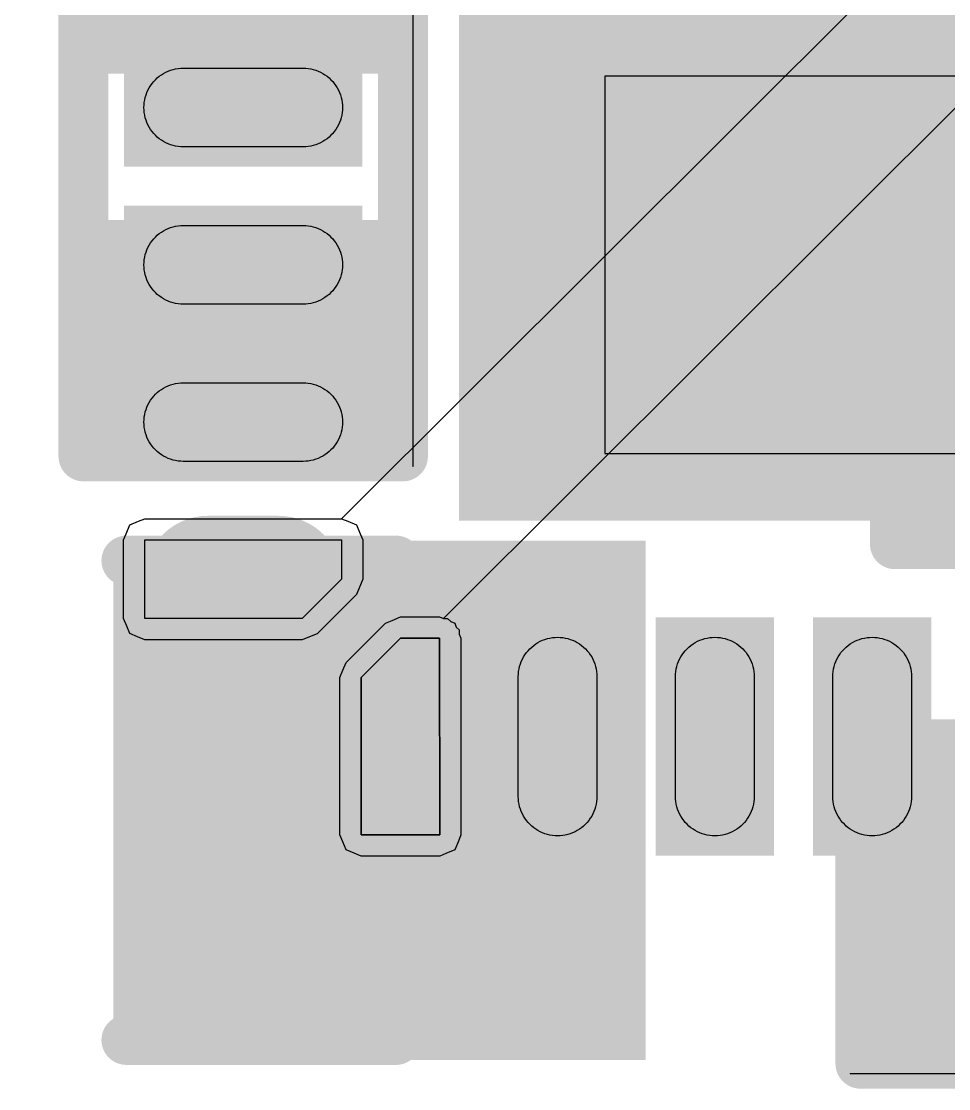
# Model space of a CAD drawing. Header units: inches. Extents: x -5 to 5450, y -4 to 5452.
# Drawn here: x 6.131 to 8.49, y 20.962 to 23.676 of the extents above; entities that cross this region are included whole.
import ezdxf

# ---------------------------------------------------------------- set-up
doc = ezdxf.new("R2010")
doc.units = ezdxf.units.IN
for name, color, linetype in [('Bottom Layer', 5, 'Continuous'), ('Bottom Overlay', 54, 'Continuous'), ('Bottom Paste', 16, 'Continuous'), ('Bottom Solder', 6, 'Continuous'), ('Top Layer', 1, 'Continuous'), ('Top Overlay', 2, 'Continuous'), ('Top Paste', 8, 'Continuous'), ('Top Solder', 216, 'Continuous')]:
    doc.layers.add(name, color=color, linetype=linetype)

# ---------------------------------------------------------------- blocks, each defined once
blk = doc.blocks.new('WQFN_30_EP_2_5_4_5__B_11')
at = {"layer": 'Bottom Layer'}
for points in [[(-0.6, -1.6), (-0.6, 1.6), (0.6, 1.6), (0.6, -1.6)], [(0.9474, -0.6999), (0.9474, -0.4999), (1.4524, -0.4999), (1.4524, -0.6999)], [(0.9474, -1.1), (0.9474, -0.9), (1.4524, -0.9), (1.4524, -1.1)], [(0.9474, -1.5), (0.9474, -1.3), (1.4524, -1.3), (1.4524, -1.5)], [(-0.5, -2.4524), (-0.5, -1.9474), (-0.3001, -1.9474), (-0.3001, -2.4524)], [(-0.1, -2.4524), (-0.1, -1.9474), (0.1, -1.9474), (0.1, -2.4524)], [(0.3001, -2.4524), (0.3001, -1.9474), (0.5, -1.9474), (0.5, -2.4524)]]:
    blk.add_hatch(color=5, dxfattribs=at).paths.add_polyline_path(points)
h = blk.add_hatch(color=5, dxfattribs=at)
edge = h.paths.add_edge_path()
edge.add_arc((1.2899, -1.8001), 0.06, 270, 450)
edge.add_line((1.2899, -1.7401), (1.1099, -1.7401))
edge.add_arc((1.1099, -1.8001), 0.06, 90, 270)
edge.add_line((1.1099, -1.8601), (1.2899, -1.8601))
h = blk.add_hatch(color=5, dxfattribs=at)
edge = h.paths.add_edge_path()
edge.add_arc((0.8001, -2.2899), 0.06, 180, 360)
edge.add_line((0.8601, -2.2899), (0.8601, -2.1099))
edge.add_arc((0.8001, -2.1099), 0.06, 0, 180)
edge.add_line((0.7401, -2.1099), (0.7401, -2.2899))
at = {"layer": 'Bottom Paste'}
h = blk.add_hatch(color=16, dxfattribs=at)
edge = h.paths.add_edge_path()
edge.add_arc((1.2899, -1.8001), 0.06, 270, 450)
edge.add_line((1.2899, -1.7401), (1.1099, -1.7401))
edge.add_arc((1.1099, -1.8001), 0.06, 90, 270)
edge.add_line((1.1099, -1.8601), (1.2899, -1.8601))
h = blk.add_hatch(color=16, dxfattribs=at)
edge = h.paths.add_edge_path()
edge.add_arc((0.8001, -2.2899), 0.06, 180, 360)
edge.add_line((0.8601, -2.2899), (0.8601, -2.1099))
edge.add_arc((0.8001, -2.1099), 0.06, 0, 180)
edge.add_line((0.7401, -2.1099), (0.7401, -2.2899))
at = {"layer": 'Bottom Solder'}
for points in [[(-0.6508, -1.6508), (-0.6508, 1.6508), (0.6508, 1.6508), (0.6508, -1.6508)], [(0.8966, -0.7507), (0.8966, -0.4491), (1.5032, -0.4491), (1.5032, -0.7507)], [(0.8966, -1.1508), (0.8966, -0.8492), (1.5032, -0.8492), (1.5032, -1.1508)], [(0.8966, -1.5508), (0.8966, -1.2492), (1.5032, -1.2492), (1.5032, -1.5508)], [(-0.5508, -2.5032), (-0.5508, -1.8966), (-0.2493, -1.8966), (-0.2493, -2.5032)], [(-0.1508, -2.5032), (-0.1508, -1.8966), (0.1508, -1.8966), (0.1508, -2.5032)], [(0.2493, -2.5032), (0.2493, -1.8966), (0.5508, -1.8966), (0.5508, -2.5032)]]:
    blk.add_hatch(color=6, dxfattribs=at).paths.add_polyline_path(points)
h = blk.add_hatch(color=6, dxfattribs=at)
edge = h.paths.add_edge_path()
edge.add_arc((1.2899, -1.8001), 0.1616, 270, 450)
edge.add_line((1.2899, -1.6385), (1.1099, -1.6385))
edge.add_arc((1.1099, -1.8001), 0.1616, 90, 270)
edge.add_line((1.1099, -1.9617), (1.2899, -1.9617))
h = blk.add_hatch(color=6, dxfattribs=at)
edge = h.paths.add_edge_path()
edge.add_arc((0.8001, -2.2899), 0.1616, 180, 360)
edge.add_line((0.9617, -2.2899), (0.9617, -2.1099))
edge.add_arc((0.8001, -2.1099), 0.1616, 0, 180)
edge.add_line((0.6385, -2.1099), (0.6385, -2.2899))
at = {"layer": 'Bottom Layer'}
for p, q in [((0.95, -1.7001), (0.9499, -1.7003)), ((0.9499, -1.7003), (0.9499, -1.8)), ((1.4499, -1.7), (0.95, -1.7001)), ((1.4499, -1.9), (1.4499, -1.7)), ((0.9499, -1.8), (1.0498, -1.9)), ((1.0498, -1.9), (1.4499, -1.9)), ((1.4499, -1.9), (1.4499, -1.9)), ((0.6999, -2.4499), (0.6999, -1.9499)), ((0.6999, -1.9499), (0.7001, -1.9499)), ((0.7001, -1.9499), (0.7999, -1.9499)), ((0.7999, -1.9499), (0.9, -2.05)), ((0.9, -2.05), (0.8999, -2.4499)), ((0.8999, -2.4499), (0.6999, -2.4499)), ((0.8999, -2.4499), (0.8999, -2.4499))]:
    blk.add_line(p, q, dxfattribs=at)
at = {"layer": 'Bottom Overlay'}
for points in [[(1.3262, -2.3262, 0.127, 0.127, 0), (1.3262, -2.1025, 0.127, 0.127, 0)], [(1.3262, -2.3262, 0.127, 0.127, 0), (1.1025, -2.3262, 0.127, 0.127, 0)]]:
    blk.add_lwpolyline(points, format="xyseb", dxfattribs=at)
for points in [[(1.2945, -2.1025, 0.0635, 0.0635, 1), (1.358, -2.1025, 0.0635, 0.0635, 1)], [(1.0708, -2.3262, 0.0635, 0.0635, 1), (1.1343, -2.3262, 0.0635, 0.0635, 1)], [(1.2945, -2.3262, 0.0635, 0.0635, 1), (1.358, -2.3262, 0.0635, 0.0635, 1)], [(1.2945, -2.3262, 0.0635, 0.0635, 1), (1.358, -2.3262, 0.0635, 0.0635, 1)]]:
    blk.add_lwpolyline(points, format="xyseb", close=True, dxfattribs=at)
at = {"layer": 'Bottom Paste'}
for p, q in [((-0.48, 1.28), (-0.48, -1.28)), ((0.48, -1.28), (0.48, 1.28)), ((0.9918, -0.5168), (0.9974, -0.5133)), ((0.9974, -0.5133), (1.0032, -0.5103)), ((1.0032, -0.5103), (1.0091, -0.5076)), ((1.0091, -0.5076), (1.0152, -0.5053)), ((1.0152, -0.5053), (1.0215, -0.5034)), ((1.0215, -0.5034), (1.0279, -0.5019)), ((1.0279, -0.5019), (1.0343, -0.5008)), ((1.0343, -0.5008), (1.0409, -0.5002)), ((1.0409, -0.5002), (1.0474, -0.4999)), ((1.0474, -0.4999), (1.3524, -0.4999)), ((1.3524, -0.4999), (1.3589, -0.5002)), ((1.3589, -0.5002), (1.3655, -0.5008)), ((1.3655, -0.5008), (1.3719, -0.5019)), ((1.3719, -0.5019), (1.3783, -0.5034)), ((1.3783, -0.5034), (1.3846, -0.5053)), ((1.3846, -0.5053), (1.3907, -0.5076)), ((1.3907, -0.5076), (1.3966, -0.5103)), ((1.3966, -0.5103), (1.4024, -0.5133)), ((1.4024, -0.5133), (1.4079, -0.5168)), ((0.9643, -0.5444), (0.9681, -0.5391)), ((0.9681, -0.5391), (0.9722, -0.534)), ((0.9722, -0.534), (0.9767, -0.5292)), ((0.9767, -0.5292), (0.9815, -0.5248)), ((0.9815, -0.5248), (0.9865, -0.5206)), ((0.9865, -0.5206), (0.9918, -0.5168)), ((1.4079, -0.5168), (1.4133, -0.5206)), ((1.4133, -0.5206), (1.4183, -0.5248)), ((1.4183, -0.5248), (1.4231, -0.5292)), ((1.4231, -0.5292), (1.4276, -0.534)), ((1.4276, -0.534), (1.4317, -0.5391)), ((1.4317, -0.5391), (1.4355, -0.5444)), ((0.9508, -0.5741), (0.9527, -0.5678)), ((0.9527, -0.5678), (0.955, -0.5617)), ((0.955, -0.5617), (0.9577, -0.5557)), ((0.9577, -0.5557), (0.9608, -0.55)), ((0.9608, -0.55), (0.9643, -0.5444)), ((1.4355, -0.5444), (1.439, -0.55)), ((1.439, -0.55), (1.4421, -0.5557)), ((1.4421, -0.5557), (1.4448, -0.5617)), ((1.4448, -0.5617), (1.4471, -0.5678)), ((1.4471, -0.5678), (1.449, -0.5741)), ((0.9474, -0.5999), (0.9476, -0.5934)), ((0.9476, -0.5934), (0.9483, -0.5869)), ((0.9483, -0.5869), (0.9493, -0.5804)), ((0.9493, -0.5804), (0.9508, -0.5741)), ((1.449, -0.5741), (1.4505, -0.5804)), ((1.4505, -0.5804), (1.4515, -0.5869)), ((1.4515, -0.5869), (1.4515, -0.5869)), ((1.4515, -0.5869), (1.4522, -0.5934)), ((1.4522, -0.5934), (1.4524, -0.5999)), ((0.9476, -0.6065), (0.9474, -0.5999)), ((0.9483, -0.613), (0.9476, -0.6065)), ((0.9493, -0.6195), (0.9483, -0.613)), ((0.9508, -0.6258), (0.9493, -0.6195)), ((1.4505, -0.6195), (1.449, -0.6258)), ((1.4515, -0.613), (1.4505, -0.6195)), ((1.4522, -0.6065), (1.4515, -0.613)), ((1.4524, -0.5999), (1.4522, -0.6065)), ((0.9527, -0.6321), (0.9508, -0.6258)), ((0.955, -0.6382), (0.9527, -0.6321)), ((0.9577, -0.6442), (0.955, -0.6382)), ((0.9608, -0.6499), (0.9577, -0.6442)), ((0.9643, -0.6555), (0.9608, -0.6499)), ((1.439, -0.65), (1.4355, -0.6555)), ((1.4421, -0.6442), (1.439, -0.65)), ((1.4448, -0.6382), (1.4421, -0.6442)), ((1.4471, -0.6321), (1.4448, -0.6382)), ((1.449, -0.6258), (1.4471, -0.6321)), ((0.9681, -0.6608), (0.9643, -0.6555)), ((0.9722, -0.6659), (0.9681, -0.6608)), ((0.9767, -0.6707), (0.9722, -0.6659)), ((0.9815, -0.6751), (0.9767, -0.6707)), ((0.9865, -0.6793), (0.9815, -0.6751)), ((1.4183, -0.6751), (1.4133, -0.6793)), ((1.4231, -0.6707), (1.4183, -0.6751)), ((1.4276, -0.6659), (1.4231, -0.6707)), ((1.4317, -0.6608), (1.4276, -0.6659)), ((1.4355, -0.6555), (1.4317, -0.6608)), ((0.9918, -0.6831), (0.9865, -0.6793)), ((0.9974, -0.6866), (0.9918, -0.6831)), ((1.0032, -0.6896), (0.9974, -0.6866)), ((1.0091, -0.6923), (1.0032, -0.6896)), ((1.0152, -0.6946), (1.0091, -0.6923)), ((1.0215, -0.6965), (1.0152, -0.6946)), ((1.0279, -0.698), (1.0215, -0.6965)), ((1.0343, -0.6991), (1.0279, -0.698)), ((1.0409, -0.6997), (1.0343, -0.6991)), ((1.0474, -0.6999), (1.0409, -0.6997)), ((1.3524, -0.6999), (1.0474, -0.6999)), ((1.3589, -0.6997), (1.3524, -0.6999)), ((1.3655, -0.6991), (1.3589, -0.6997)), ((1.3719, -0.698), (1.3655, -0.6991)), ((1.3783, -0.6965), (1.3719, -0.698)), ((1.3846, -0.6946), (1.3783, -0.6965)), ((1.3907, -0.6923), (1.3846, -0.6946)), ((1.3966, -0.6896), (1.3907, -0.6923)), ((1.4024, -0.6866), (1.3966, -0.6896)), ((1.4079, -0.6831), (1.4024, -0.6866)), ((1.4133, -0.6793), (1.4079, -0.6831)), ((0.9815, -0.9248), (0.9865, -0.9207)), ((0.9865, -0.9207), (0.9918, -0.9169)), ((0.9918, -0.9169), (0.9974, -0.9134)), ((0.9974, -0.9134), (1.0032, -0.9103)), ((1.0032, -0.9103), (1.0091, -0.9076)), ((1.0091, -0.9076), (1.0152, -0.9053)), ((1.0152, -0.9053), (1.0215, -0.9034)), ((1.0215, -0.9034), (1.0279, -0.9019)), ((1.0279, -0.9019), (1.0343, -0.9009)), ((1.0343, -0.9009), (1.0409, -0.9002)), ((1.0409, -0.9002), (1.0474, -0.9)), ((1.0474, -0.9), (1.3524, -0.9)), ((1.3524, -0.9), (1.3589, -0.9002)), ((1.3589, -0.9002), (1.3655, -0.9009)), ((1.3655, -0.9009), (1.3719, -0.9019)), ((1.3719, -0.9019), (1.3783, -0.9034)), ((1.3783, -0.9034), (1.3846, -0.9053)), ((1.3846, -0.9053), (1.3907, -0.9076)), ((1.3907, -0.9076), (1.3966, -0.9103)), ((1.3966, -0.9103), (1.4024, -0.9134)), ((1.4024, -0.9134), (1.4079, -0.9169)), ((1.4079, -0.9169), (1.4133, -0.9207)), ((1.4133, -0.9207), (1.4183, -0.9248)), ((0.9577, -0.9558), (0.9608, -0.95)), ((0.9608, -0.95), (0.9643, -0.9444)), ((0.9643, -0.9444), (0.9681, -0.9391)), ((0.9681, -0.9391), (0.9722, -0.9341)), ((0.9722, -0.9341), (0.9767, -0.9293)), ((0.9767, -0.9293), (0.9815, -0.9248)), ((1.4183, -0.9248), (1.4231, -0.9293)), ((1.4231, -0.9293), (1.4276, -0.9341)), ((1.4276, -0.9341), (1.4317, -0.9391)), ((1.4317, -0.9391), (1.4355, -0.9444)), ((1.4355, -0.9444), (1.439, -0.95)), ((1.439, -0.95), (1.4421, -0.9558)), ((0.9493, -0.9805), (0.9508, -0.9741)), ((0.9508, -0.9741), (0.9527, -0.9678)), ((0.9527, -0.9678), (0.955, -0.9617)), ((0.955, -0.9617), (0.9577, -0.9558)), ((1.4421, -0.9558), (1.4448, -0.9617)), ((1.4448, -0.9617), (1.4471, -0.9678)), ((1.4471, -0.9678), (1.449, -0.9741)), ((1.449, -0.9741), (1.4505, -0.9805)), ((0.9474, -1), (0.9476, -0.9935)), ((0.9476, -1.0065), (0.9474, -1)), ((0.9476, -0.9935), (0.9483, -0.9869)), ((0.9483, -0.9869), (0.9493, -0.9805)), ((1.4505, -0.9805), (1.4515, -0.9869)), ((1.4515, -0.9869), (1.4515, -0.9869)), ((1.4515, -0.9869), (1.4522, -0.9935)), ((1.4522, -0.9935), (1.4524, -1)), ((1.4524, -1), (1.4522, -1.0065)), ((0.9483, -1.0131), (0.9476, -1.0065)), ((0.9493, -1.0195), (0.9483, -1.0131)), ((0.9508, -1.0259), (0.9493, -1.0195)), ((0.9527, -1.0322), (0.9508, -1.0259)), ((1.449, -1.0259), (1.4471, -1.0322)), ((1.4505, -1.0195), (1.449, -1.0259)), ((1.4515, -1.0131), (1.4505, -1.0195)), ((1.4522, -1.0065), (1.4515, -1.0131)), ((0.955, -1.0383), (0.9527, -1.0322)), ((0.9577, -1.0442), (0.955, -1.0383)), ((0.9608, -1.05), (0.9577, -1.0442)), ((0.9643, -1.0555), (0.9608, -1.05)), ((0.9681, -1.0609), (0.9643, -1.0555)), ((1.4355, -1.0555), (1.4317, -1.0609)), ((1.439, -1.05), (1.4355, -1.0555)), ((1.4421, -1.0442), (1.439, -1.05)), ((1.4448, -1.0383), (1.4421, -1.0442)), ((1.4471, -1.0322), (1.4448, -1.0383)), ((0.9722, -1.0659), (0.9681, -1.0609)), ((0.9767, -1.0707), (0.9722, -1.0659)), ((0.9815, -1.0752), (0.9767, -1.0707)), ((0.9865, -1.0793), (0.9815, -1.0752)), ((0.9918, -1.0831), (0.9865, -1.0793)), ((0.9974, -1.0866), (0.9918, -1.0831)), ((1.4079, -1.0831), (1.4024, -1.0866)), ((1.4133, -1.0793), (1.4079, -1.0831)), ((1.4183, -1.0752), (1.4133, -1.0793)), ((1.4231, -1.0707), (1.4183, -1.0752)), ((1.4276, -1.0659), (1.4231, -1.0707)), ((1.4317, -1.0609), (1.4276, -1.0659)), ((1.0032, -1.0897), (0.9974, -1.0866)), ((1.0091, -1.0924), (1.0032, -1.0897)), ((1.0152, -1.0947), (1.0091, -1.0924)), ((1.0215, -1.0966), (1.0152, -1.0947)), ((1.0279, -1.0981), (1.0215, -1.0966)), ((1.0343, -1.0991), (1.0279, -1.0981)), ((1.0409, -1.0998), (1.0343, -1.0991)), ((1.0474, -1.1), (1.0409, -1.0998)), ((1.3524, -1.1), (1.0474, -1.1)), ((1.3589, -1.0998), (1.3524, -1.1)), ((1.3655, -1.0991), (1.3589, -1.0998)), ((1.3719, -1.0981), (1.3655, -1.0991)), ((1.3783, -1.0966), (1.3719, -1.0981)), ((1.3846, -1.0947), (1.3783, -1.0966)), ((1.3907, -1.0924), (1.3846, -1.0947)), ((1.3966, -1.0897), (1.3907, -1.0924)), ((1.4024, -1.0866), (1.3966, -1.0897)), ((-0.48, -1.28), (-0.48, -1.28)), ((-0.48, -1.28), (0.48, -1.28)), ((1.0215, -1.3035), (1.0279, -1.302)), ((1.0279, -1.302), (1.0343, -1.3009)), ((1.0343, -1.3009), (1.0409, -1.3003)), ((1.0409, -1.3003), (1.0474, -1.3)), ((1.0474, -1.3), (1.3524, -1.3)), ((1.3524, -1.3), (1.3589, -1.3003)), ((1.3589, -1.3003), (1.3655, -1.3009)), ((1.3655, -1.3009), (1.3719, -1.302)), ((1.3719, -1.302), (1.3783, -1.3035)), ((0.9722, -1.3341), (0.9767, -1.3293)), ((0.9767, -1.3293), (0.9815, -1.3249)), ((0.9815, -1.3249), (0.9865, -1.3207)), ((0.9865, -1.3207), (0.9918, -1.3169)), ((0.9918, -1.3169), (0.9974, -1.3134)), ((0.9974, -1.3134), (1.0032, -1.3104)), ((1.0032, -1.3104), (1.0091, -1.3077)), ((1.0091, -1.3077), (1.0152, -1.3054)), ((1.0152, -1.3054), (1.0215, -1.3035)), ((1.3783, -1.3035), (1.3846, -1.3054)), ((1.3846, -1.3054), (1.3907, -1.3077)), ((1.3907, -1.3077), (1.3966, -1.3104)), ((1.3966, -1.3104), (1.4024, -1.3134)), ((1.4024, -1.3134), (1.4079, -1.3169)), ((1.4079, -1.3169), (1.4133, -1.3207)), ((1.4133, -1.3207), (1.4183, -1.3249)), ((1.4183, -1.3249), (1.4231, -1.3293)), ((1.4231, -1.3293), (1.4276, -1.3341)), ((0.955, -1.3618), (0.9577, -1.3558)), ((0.9577, -1.3558), (0.9608, -1.3501)), ((0.9608, -1.3501), (0.9643, -1.3445)), ((0.9643, -1.3445), (0.9681, -1.3392)), ((0.9681, -1.3392), (0.9722, -1.3341)), ((1.4276, -1.3341), (1.4317, -1.3392)), ((1.4317, -1.3392), (1.4355, -1.3445)), ((1.4355, -1.3445), (1.439, -1.3501)), ((1.439, -1.3501), (1.4421, -1.3558)), ((1.4421, -1.3558), (1.4448, -1.3618)), ((0.9483, -1.387), (0.9493, -1.3805)), ((0.9493, -1.3805), (0.9508, -1.3742)), ((0.9508, -1.3742), (0.9527, -1.3679)), ((0.9527, -1.3679), (0.955, -1.3618)), ((1.4448, -1.3618), (1.4471, -1.3679)), ((1.4471, -1.3679), (1.449, -1.3742)), ((1.449, -1.3742), (1.4505, -1.3805)), ((1.4505, -1.3805), (1.4515, -1.387)), ((0.9474, -1.4), (0.9476, -1.3935)), ((0.9476, -1.4066), (0.9474, -1.4)), ((0.9476, -1.3935), (0.9483, -1.387)), ((0.9483, -1.4131), (0.9476, -1.4066)), ((1.4515, -1.387), (1.4515, -1.387)), ((1.4515, -1.387), (1.4522, -1.3935)), ((1.4522, -1.4066), (1.4515, -1.4131)), ((1.4522, -1.3935), (1.4524, -1.4)), ((1.4524, -1.4), (1.4522, -1.4066)), ((0.9493, -1.4196), (0.9483, -1.4131)), ((0.9508, -1.4259), (0.9493, -1.4196)), ((0.9527, -1.4322), (0.9508, -1.4259)), ((0.955, -1.4383), (0.9527, -1.4322)), ((0.9577, -1.4443), (0.955, -1.4383)), ((1.4448, -1.4383), (1.4421, -1.4443)), ((1.4471, -1.4322), (1.4448, -1.4383)), ((1.449, -1.4259), (1.4471, -1.4322)), ((1.4505, -1.4196), (1.449, -1.4259)), ((1.4515, -1.4131), (1.4505, -1.4196)), ((0.9608, -1.45), (0.9577, -1.4443)), ((0.9643, -1.4556), (0.9608, -1.45)), ((0.9681, -1.4609), (0.9643, -1.4556)), ((0.9722, -1.466), (0.9681, -1.4609)), ((1.4317, -1.4609), (1.4276, -1.466)), ((1.4355, -1.4556), (1.4317, -1.4609)), ((1.439, -1.4501), (1.4355, -1.4556)), ((1.4421, -1.4443), (1.439, -1.4501)), ((0.9767, -1.4708), (0.9722, -1.466)), ((0.9815, -1.4752), (0.9767, -1.4708)), ((0.9865, -1.4794), (0.9815, -1.4752)), ((0.9918, -1.4832), (0.9865, -1.4794)), ((0.9974, -1.4867), (0.9918, -1.4832)), ((1.0032, -1.4897), (0.9974, -1.4867)), ((1.0091, -1.4924), (1.0032, -1.4897)), ((1.0152, -1.4947), (1.0091, -1.4924)), ((1.3907, -1.4924), (1.3846, -1.4947)), ((1.3966, -1.4897), (1.3907, -1.4924)), ((1.4024, -1.4867), (1.3966, -1.4897)), ((1.4079, -1.4832), (1.4024, -1.4867)), ((1.4133, -1.4794), (1.4079, -1.4832)), ((1.4183, -1.4752), (1.4133, -1.4794)), ((1.4231, -1.4708), (1.4183, -1.4752)), ((1.4276, -1.466), (1.4231, -1.4708)), ((1.0215, -1.4966), (1.0152, -1.4947)), ((1.0279, -1.4981), (1.0215, -1.4966)), ((1.0343, -1.4992), (1.0279, -1.4981)), ((1.0409, -1.4998), (1.0343, -1.4992)), ((1.0474, -1.5), (1.0409, -1.4998)), ((1.3524, -1.5), (1.0474, -1.5)), ((1.3589, -1.4998), (1.3524, -1.5)), ((1.3655, -1.4992), (1.3589, -1.4998)), ((1.3719, -1.4981), (1.3655, -1.4992)), ((1.3783, -1.4966), (1.3719, -1.4981)), ((1.3846, -1.4947), (1.3783, -1.4966)), ((0.9499, -1.7003), (0.95, -1.7001)), ((0.9499, -1.8), (0.9499, -1.7003)), ((0.95, -1.7001), (1.4499, -1.7)), ((1.4499, -1.7), (1.4499, -1.9)), ((1.0498, -1.9), (0.9499, -1.8)), ((1.4499, -1.9), (1.0498, -1.9)), ((1.4499, -1.9), (1.4499, -1.9)), ((-0.4383, -1.955), (-0.4322, -1.9527)), ((-0.4322, -1.9527), (-0.4259, -1.9508)), ((-0.4259, -1.9508), (-0.4196, -1.9493)), ((-0.4196, -1.9493), (-0.4131, -1.9483)), ((-0.4131, -1.9483), (-0.4066, -1.9476)), ((-0.4066, -1.9476), (-0.4001, -1.9474)), ((-0.4001, -1.9474), (-0.3935, -1.9476)), ((-0.3935, -1.9476), (-0.387, -1.9483)), ((-0.387, -1.9483), (-0.3805, -1.9493)), ((-0.3805, -1.9493), (-0.3742, -1.9508)), ((-0.3742, -1.9508), (-0.3679, -1.9527)), ((-0.3679, -1.9527), (-0.3618, -1.955)), ((-0.0383, -1.955), (-0.0322, -1.9527)), ((-0.0322, -1.9527), (-0.0259, -1.9508)), ((-0.0259, -1.9508), (-0.0195, -1.9493)), ((-0.0195, -1.9493), (-0.0131, -1.9483)), ((-0.0131, -1.9483), (-0.0065, -1.9476)), ((-0.0065, -1.9476), (0, -1.9474)), ((0, -1.9474), (0.0065, -1.9476)), ((0.0065, -1.9476), (0.0131, -1.9483)), ((0.0131, -1.9483), (0.0195, -1.9493)), ((0.0195, -1.9493), (0.0259, -1.9508)), ((0.0259, -1.9508), (0.0322, -1.9527)), ((0.0322, -1.9527), (0.0383, -1.955)), ((0.3618, -1.955), (0.3679, -1.9527)), ((0.3679, -1.9527), (0.3742, -1.9508)), ((0.3742, -1.9508), (0.3805, -1.9493)), ((0.3805, -1.9493), (0.387, -1.9483)), ((0.387, -1.9483), (0.3935, -1.9476)), ((0.3935, -1.9476), (0.4001, -1.9474)), ((0.4001, -1.9474), (0.4066, -1.9476)), ((0.4066, -1.9476), (0.4131, -1.9483)), ((0.4131, -1.9483), (0.4196, -1.9493)), ((0.4196, -1.9493), (0.4259, -1.9508)), ((0.4259, -1.9508), (0.4322, -1.9527)), ((0.4322, -1.9527), (0.4383, -1.955)), ((0.6999, -2.4499), (0.6999, -1.9499)), ((0.6999, -1.9499), (0.7001, -1.9499)), ((0.7001, -1.9499), (0.7999, -1.9499)), ((0.7999, -1.9499), (0.7999, -1.9499)), ((0.7999, -1.9499), (0.9, -2.05)), ((-0.4794, -1.9865), (-0.4752, -1.9815)), ((-0.4752, -1.9815), (-0.4708, -1.9767)), ((-0.4708, -1.9767), (-0.466, -1.9722)), ((-0.466, -1.9722), (-0.4609, -1.9681)), ((-0.4609, -1.9681), (-0.4556, -1.9643)), ((-0.4556, -1.9643), (-0.45, -1.9608)), ((-0.45, -1.9608), (-0.4443, -1.9577)), ((-0.4443, -1.9577), (-0.4383, -1.955)), ((-0.3618, -1.955), (-0.3558, -1.9577)), ((-0.3558, -1.9577), (-0.35, -1.9608)), ((-0.35, -1.9608), (-0.3445, -1.9643)), ((-0.3445, -1.9643), (-0.3392, -1.9681)), ((-0.3392, -1.9681), (-0.3341, -1.9722)), ((-0.3341, -1.9722), (-0.3293, -1.9767)), ((-0.3293, -1.9767), (-0.3249, -1.9815)), ((-0.3249, -1.9815), (-0.3207, -1.9865)), ((-0.0793, -1.9865), (-0.0752, -1.9815)), ((-0.0752, -1.9815), (-0.0707, -1.9767)), ((-0.0707, -1.9767), (-0.0659, -1.9722)), ((-0.0659, -1.9722), (-0.0609, -1.9681)), ((-0.0609, -1.9681), (-0.0555, -1.9643)), ((-0.0555, -1.9643), (-0.05, -1.9608)), ((-0.05, -1.9608), (-0.0442, -1.9577)), ((-0.0442, -1.9577), (-0.0383, -1.955)), ((0.0383, -1.955), (0.0442, -1.9577)), ((0.0442, -1.9577), (0.05, -1.9608)), ((0.05, -1.9608), (0.0555, -1.9643)), ((0.0555, -1.9643), (0.0609, -1.9681)), ((0.0609, -1.9681), (0.0659, -1.9722)), ((0.0659, -1.9722), (0.0707, -1.9767)), ((0.0707, -1.9767), (0.0752, -1.9815)), ((0.0752, -1.9815), (0.0793, -1.9865)), ((0.3207, -1.9865), (0.3249, -1.9815)), ((0.3249, -1.9815), (0.3293, -1.9767)), ((0.3293, -1.9767), (0.3341, -1.9722)), ((0.3341, -1.9722), (0.3392, -1.9681)), ((0.3392, -1.9681), (0.3445, -1.9643)), ((0.3445, -1.9643), (0.3501, -1.9608)), ((0.3501, -1.9608), (0.3558, -1.9577)), ((0.3558, -1.9577), (0.3618, -1.955)), ((0.4383, -1.955), (0.4443, -1.9577)), ((0.4443, -1.9577), (0.4501, -1.9608)), ((0.4501, -1.9608), (0.4556, -1.9643)), ((0.4556, -1.9643), (0.4609, -1.9681)), ((0.4609, -1.9681), (0.466, -1.9722)), ((0.466, -1.9722), (0.4708, -1.9767)), ((0.4708, -1.9767), (0.4752, -1.9815)), ((0.4752, -1.9815), (0.4794, -1.9865)), ((-0.4924, -2.0091), (-0.4897, -2.0032)), ((-0.4897, -2.0032), (-0.4867, -1.9974)), ((-0.4867, -1.9974), (-0.4832, -1.9918)), ((-0.4832, -1.9918), (-0.4794, -1.9865)), ((-0.3207, -1.9865), (-0.3169, -1.9918)), ((-0.3169, -1.9918), (-0.3134, -1.9974)), ((-0.3134, -1.9974), (-0.3104, -2.0032)), ((-0.3104, -2.0032), (-0.3077, -2.0091)), ((-0.0924, -2.0091), (-0.0897, -2.0032)), ((-0.0897, -2.0032), (-0.0866, -1.9974)), ((-0.0866, -1.9974), (-0.0831, -1.9918)), ((-0.0831, -1.9918), (-0.0793, -1.9865)), ((0.0793, -1.9865), (0.0831, -1.9918)), ((0.0831, -1.9918), (0.0866, -1.9974)), ((0.0866, -1.9974), (0.0897, -2.0032)), ((0.0897, -2.0032), (0.0924, -2.0091)), ((0.3077, -2.0091), (0.3104, -2.0032)), ((0.3104, -2.0032), (0.3134, -1.9974)), ((0.3134, -1.9974), (0.3169, -1.9918)), ((0.3169, -1.9918), (0.3207, -1.9865)), ((0.4794, -1.9865), (0.4832, -1.9918)), ((0.4832, -1.9918), (0.4867, -1.9974)), ((0.4867, -1.9974), (0.4897, -2.0032)), ((0.4897, -2.0032), (0.4924, -2.0091)), ((-0.4998, -2.0409), (-0.4992, -2.0343)), ((-0.4992, -2.0343), (-0.4981, -2.0279)), ((-0.4981, -2.0279), (-0.4966, -2.0215)), ((-0.4966, -2.0215), (-0.4947, -2.0152)), ((-0.4947, -2.0152), (-0.4924, -2.0091)), ((-0.3077, -2.0091), (-0.3054, -2.0152)), ((-0.3054, -2.0152), (-0.3035, -2.0215)), ((-0.3035, -2.0215), (-0.302, -2.0279)), ((-0.302, -2.0279), (-0.3009, -2.0343)), ((-0.3009, -2.0343), (-0.3009, -2.0343)), ((-0.3009, -2.0343), (-0.3003, -2.0409)), ((-0.0998, -2.0409), (-0.0991, -2.0343)), ((-0.0991, -2.0343), (-0.0981, -2.0279)), ((-0.0981, -2.0279), (-0.0966, -2.0215)), ((-0.0966, -2.0215), (-0.0947, -2.0152)), ((-0.0947, -2.0152), (-0.0924, -2.0091)), ((0.0924, -2.0091), (0.0947, -2.0152)), ((0.0947, -2.0152), (0.0966, -2.0215)), ((0.0966, -2.0215), (0.0981, -2.0279)), ((0.0981, -2.0279), (0.0991, -2.0343)), ((0.0991, -2.0343), (0.0998, -2.0409)), ((0.3003, -2.0409), (0.3009, -2.0343)), ((0.3009, -2.0343), (0.302, -2.0279)), ((0.302, -2.0279), (0.3035, -2.0215)), ((0.3035, -2.0215), (0.3054, -2.0152)), ((0.3054, -2.0152), (0.3077, -2.0091)), ((0.4924, -2.0091), (0.4947, -2.0152)), ((0.4947, -2.0152), (0.4966, -2.0215)), ((0.4966, -2.0215), (0.4981, -2.0279)), ((0.4981, -2.0279), (0.4992, -2.0343)), ((0.4992, -2.0343), (0.4992, -2.0343)), ((0.4992, -2.0343), (0.4998, -2.0409)), ((-0.5, -2.0474), (-0.4998, -2.0409)), ((-0.5, -2.3524), (-0.5, -2.0474)), ((-0.3003, -2.0409), (-0.3001, -2.0474)), ((-0.3001, -2.0474), (-0.3001, -2.3524)), ((-0.1, -2.0474), (-0.0998, -2.0409)), ((-0.1, -2.3524), (-0.1, -2.0474)), ((0.0998, -2.0409), (0.1, -2.0474)), ((0.1, -2.0474), (0.1, -2.3524)), ((0.3001, -2.0474), (0.3003, -2.0409)), ((0.3001, -2.3524), (0.3001, -2.0474)), ((0.4998, -2.0409), (0.5, -2.0474)), ((0.5, -2.0474), (0.5, -2.3524)), ((0.9, -2.05), (0.8999, -2.4499)), ((-0.4998, -2.3589), (-0.5, -2.3524)), ((-0.4992, -2.3655), (-0.4998, -2.3589)), ((-0.3003, -2.3589), (-0.3009, -2.3655)), ((-0.3001, -2.3524), (-0.3003, -2.3589)), ((-0.0998, -2.3589), (-0.1, -2.3524)), ((-0.0991, -2.3655), (-0.0998, -2.3589)), ((0.0998, -2.3589), (0.0991, -2.3655)), ((0.1, -2.3524), (0.0998, -2.3589)), ((0.0998, -2.3589), (0.0998, -2.3589)), ((0.3003, -2.3589), (0.3001, -2.3524)), ((0.3009, -2.3655), (0.3003, -2.3589)), ((0.4998, -2.3589), (0.4992, -2.3655)), ((0.5, -2.3524), (0.4998, -2.3589)), ((-0.4981, -2.3719), (-0.4992, -2.3655)), ((-0.4966, -2.3783), (-0.4981, -2.3719)), ((-0.4947, -2.3846), (-0.4966, -2.3783)), ((-0.4924, -2.3907), (-0.4947, -2.3846)), ((-0.3054, -2.3846), (-0.3077, -2.3907)), ((-0.3035, -2.3783), (-0.3054, -2.3846)), ((-0.302, -2.3719), (-0.3035, -2.3783)), ((-0.3009, -2.3655), (-0.302, -2.3719)), ((-0.0981, -2.3719), (-0.0991, -2.3655)), ((-0.0966, -2.3783), (-0.0981, -2.3719)), ((-0.0947, -2.3846), (-0.0966, -2.3783)), ((-0.0924, -2.3907), (-0.0947, -2.3846)), ((0.0947, -2.3846), (0.0924, -2.3907)), ((0.0966, -2.3783), (0.0947, -2.3846)), ((0.0981, -2.3719), (0.0966, -2.3783)), ((0.0991, -2.3655), (0.0981, -2.3719)), ((0.302, -2.3719), (0.3009, -2.3655)), ((0.3035, -2.3783), (0.302, -2.3719)), ((0.3054, -2.3846), (0.3035, -2.3783)), ((0.3077, -2.3907), (0.3054, -2.3846)), ((0.4947, -2.3846), (0.4924, -2.3907)), ((0.4966, -2.3783), (0.4947, -2.3846)), ((0.4981, -2.3719), (0.4966, -2.3783)), ((0.4992, -2.3655), (0.4981, -2.3719)), ((-0.4897, -2.3966), (-0.4924, -2.3907)), ((-0.4867, -2.4024), (-0.4897, -2.3966)), ((-0.4832, -2.4079), (-0.4867, -2.4024)), ((-0.4794, -2.4133), (-0.4832, -2.4079)), ((-0.4752, -2.4183), (-0.4794, -2.4133)), ((-0.3207, -2.4133), (-0.3249, -2.4183)), ((-0.3169, -2.4079), (-0.3207, -2.4133)), ((-0.3134, -2.4024), (-0.3169, -2.4079)), ((-0.3104, -2.3966), (-0.3134, -2.4024)), ((-0.3077, -2.3907), (-0.3104, -2.3966)), ((-0.0897, -2.3966), (-0.0924, -2.3907)), ((-0.0866, -2.4024), (-0.0897, -2.3966)), ((-0.0831, -2.4079), (-0.0866, -2.4024)), ((-0.0793, -2.4133), (-0.0831, -2.4079)), ((-0.0752, -2.4183), (-0.0793, -2.4133)), ((0.0793, -2.4133), (0.0752, -2.4183)), ((0.0831, -2.4079), (0.0793, -2.4133)), ((0.0866, -2.4024), (0.0831, -2.4079)), ((0.0897, -2.3966), (0.0866, -2.4024)), ((0.0924, -2.3907), (0.0897, -2.3966)), ((0.3104, -2.3966), (0.3077, -2.3907)), ((0.3134, -2.4024), (0.3104, -2.3966)), ((0.3169, -2.4079), (0.3134, -2.4024)), ((0.3207, -2.4133), (0.3169, -2.4079)), ((0.3249, -2.4183), (0.3207, -2.4133)), ((0.4794, -2.4133), (0.4752, -2.4183)), ((0.4832, -2.4079), (0.4794, -2.4133)), ((0.4867, -2.4024), (0.4832, -2.4079)), ((0.4897, -2.3966), (0.4867, -2.4024)), ((0.4924, -2.3907), (0.4897, -2.3966)), ((-0.4708, -2.4231), (-0.4752, -2.4183)), ((-0.466, -2.4276), (-0.4708, -2.4231)), ((-0.4609, -2.4317), (-0.466, -2.4276)), ((-0.4556, -2.4355), (-0.4609, -2.4317)), ((-0.4501, -2.439), (-0.4556, -2.4355)), ((-0.4443, -2.4421), (-0.4501, -2.439)), ((-0.4383, -2.4448), (-0.4443, -2.4421)), ((-0.3558, -2.4421), (-0.3618, -2.4448)), ((-0.3501, -2.439), (-0.3558, -2.4421)), ((-0.3445, -2.4355), (-0.3501, -2.439)), ((-0.3392, -2.4317), (-0.3445, -2.4355)), ((-0.3341, -2.4276), (-0.3392, -2.4317)), ((-0.3293, -2.4231), (-0.3341, -2.4276)), ((-0.3249, -2.4183), (-0.3293, -2.4231)), ((-0.0707, -2.4231), (-0.0752, -2.4183)), ((-0.0659, -2.4276), (-0.0707, -2.4231)), ((-0.0609, -2.4317), (-0.0659, -2.4276)), ((-0.0555, -2.4355), (-0.0609, -2.4317)), ((-0.05, -2.439), (-0.0555, -2.4355)), ((-0.0442, -2.4421), (-0.05, -2.439)), ((-0.0383, -2.4448), (-0.0442, -2.4421)), ((0.0442, -2.4421), (0.0383, -2.4448)), ((0.05, -2.439), (0.0442, -2.4421)), ((0.0555, -2.4355), (0.05, -2.439)), ((0.0609, -2.4317), (0.0555, -2.4355)), ((0.0659, -2.4276), (0.0609, -2.4317)), ((0.0707, -2.4231), (0.0659, -2.4276)), ((0.0752, -2.4183), (0.0707, -2.4231)), ((0.3293, -2.4231), (0.3249, -2.4183)), ((0.3341, -2.4276), (0.3293, -2.4231)), ((0.3392, -2.4317), (0.3341, -2.4276)), ((0.3445, -2.4355), (0.3392, -2.4317)), ((0.35, -2.439), (0.3445, -2.4355)), ((0.3558, -2.4421), (0.35, -2.439)), ((0.3618, -2.4448), (0.3558, -2.4421)), ((0.4443, -2.4421), (0.4383, -2.4448)), ((0.45, -2.439), (0.4443, -2.4421)), ((0.4556, -2.4355), (0.45, -2.439)), ((0.4609, -2.4317), (0.4556, -2.4355)), ((0.466, -2.4276), (0.4609, -2.4317)), ((0.4708, -2.4231), (0.466, -2.4276)), ((0.4752, -2.4183), (0.4708, -2.4231)), ((-0.4322, -2.4471), (-0.4383, -2.4448)), ((-0.4259, -2.449), (-0.4322, -2.4471)), ((-0.4196, -2.4505), (-0.4259, -2.449)), ((-0.4131, -2.4515), (-0.4196, -2.4505)), ((-0.4066, -2.4522), (-0.4131, -2.4515)), ((-0.4001, -2.4524), (-0.4066, -2.4522)), ((-0.3935, -2.4522), (-0.4001, -2.4524)), ((-0.387, -2.4515), (-0.3935, -2.4522)), ((-0.3805, -2.4505), (-0.387, -2.4515)), ((-0.3742, -2.449), (-0.3805, -2.4505)), ((-0.3679, -2.4471), (-0.3742, -2.449)), ((-0.3618, -2.4448), (-0.3679, -2.4471)), ((-0.0322, -2.4471), (-0.0383, -2.4448)), ((-0.0259, -2.449), (-0.0322, -2.4471)), ((-0.0195, -2.4505), (-0.0259, -2.449)), ((-0.0131, -2.4515), (-0.0195, -2.4505)), ((-0.0065, -2.4522), (-0.0131, -2.4515)), ((0, -2.4524), (-0.0065, -2.4522)), ((0.0065, -2.4522), (0, -2.4524)), ((0.0131, -2.4515), (0.0065, -2.4522)), ((0.0195, -2.4505), (0.0131, -2.4515)), ((0.0259, -2.449), (0.0195, -2.4505)), ((0.0322, -2.4471), (0.0259, -2.449)), ((0.0383, -2.4448), (0.0322, -2.4471)), ((0.3679, -2.4471), (0.3618, -2.4448)), ((0.3742, -2.449), (0.3679, -2.4471)), ((0.3805, -2.4505), (0.3742, -2.449)), ((0.387, -2.4515), (0.3805, -2.4505)), ((0.3935, -2.4522), (0.387, -2.4515)), ((0.4001, -2.4524), (0.3935, -2.4522)), ((0.4066, -2.4522), (0.4001, -2.4524)), ((0.4131, -2.4515), (0.4066, -2.4522)), ((0.4196, -2.4505), (0.4131, -2.4515)), ((0.4259, -2.449), (0.4196, -2.4505)), ((0.4322, -2.4471), (0.4259, -2.449)), ((0.4383, -2.4448), (0.4322, -2.4471)), ((0.8999, -2.4499), (0.6999, -2.4499))]:
    blk.add_line(p, q, dxfattribs=at)
at = {"layer": 'Bottom Solder'}
for p, q in [((0.6458, -1.9499), (-5429.1781, 5440.9755)), ((0.8998, -1.6906), (-5429.1781, 5440.9755)), ((0.9214, -1.6579), (0.9287, -1.6504)), ((0.9287, -1.6504), (0.9397, -1.6502)), ((0.9397, -1.6502), (0.95, -1.646)), ((0.95, -1.646), (1.4499, -1.6459)), ((1.4499, -1.6459), (1.4499, -1.6459)), ((1.4499, -1.6459), (1.4499, -1.6459)), ((1.4499, -1.6459), (1.4499, -1.6459)), ((1.4499, -1.6459), (1.4657, -1.6524)), ((1.4657, -1.6524), (1.4882, -1.6617)), ((0.8997, -1.68), (0.9075, -1.6721)), ((0.8997, -1.6801), (0.8997, -1.68)), ((0.8998, -1.6906), (0.8997, -1.6801)), ((0.9075, -1.6721), (0.9117, -1.6619)), ((0.9117, -1.6619), (0.9214, -1.6579)), ((1.4882, -1.6617), (1.4882, -1.6617)), ((1.4882, -1.6617), (1.4882, -1.6617)), ((1.4882, -1.6617), (1.4974, -1.6841)), ((0.8958, -1.7003), (0.8998, -1.6906)), ((0.8958, -1.8), (0.8958, -1.7003)), ((1.4974, -1.6841), (1.504, -1.7)), ((1.504, -1.7), (1.5041, -1.9)), ((0.9044, -1.8208), (0.8958, -1.8)), ((0.9116, -1.8383), (0.9044, -1.8208)), ((0.9117, -1.8383), (0.9116, -1.8383)), ((1.0115, -1.9383), (0.9117, -1.8383)), ((0.9117, -1.8383), (0.9117, -1.8383)), ((0.9117, -1.8383), (0.9117, -1.8383)), ((0.6841, -1.9024), (0.6999, -1.8958)), ((0.6999, -1.8958), (0.7001, -1.8958)), ((0.7001, -1.8958), (0.7999, -1.8958)), ((0.7999, -1.8958), (0.8382, -1.9117)), ((1.5041, -1.9), (1.4966, -1.918)), ((1.5041, -1.9), (1.5041, -1.9)), ((1.5041, -1.9), (1.5041, -1.9)), ((0.6524, -1.9341), (0.6617, -1.9117)), ((0.6617, -1.9116), (0.6841, -1.9024)), ((0.6617, -1.9117), (0.6617, -1.9116)), ((0.6617, -1.9117), (0.6617, -1.9117)), ((0.8382, -1.9117), (0.9383, -2.0117)), ((1.4966, -1.918), (1.4882, -1.9383)), ((0.6458, -1.9499), (0.6524, -1.9341)), ((0.6458, -2.4499), (0.6458, -1.9499)), ((1.0307, -1.9463), (1.0115, -1.9383)), ((1.0115, -1.9383), (1.0115, -1.9383)), ((1.0115, -1.9383), (1.0115, -1.9383)), ((1.0498, -1.9542), (1.0307, -1.9463)), ((1.4499, -1.9542), (1.0498, -1.9542)), ((1.0498, -1.9542), (1.0498, -1.9542)), ((1.0498, -1.9542), (1.0498, -1.9542)), ((1.4679, -1.9467), (1.4499, -1.9542)), ((1.4499, -1.9542), (1.4499, -1.9542)), ((1.4499, -1.9542), (1.4499, -1.9542)), ((1.4882, -1.9383), (1.4679, -1.9467)), ((1.4882, -1.9383), (1.4882, -1.9383)), ((1.4882, -1.9383), (1.4882, -1.9383)), ((0.9383, -2.0117), (0.9383, -2.0117)), ((0.9383, -2.0117), (0.9383, -2.0117)), ((0.9383, -2.0117), (0.9462, -2.031)), ((0.9462, -2.031), (0.9541, -2.05)), ((0.9541, -2.05), (0.954, -2.4499)), ((0.9541, -2.05), (0.9541, -2.05)), ((0.9541, -2.05), (0.9541, -2.05)), ((0.6523, -2.4658), (0.6458, -2.4499)), ((0.6458, -2.4499), (0.6458, -2.4499)), ((0.6458, -2.4499), (0.6458, -2.4499)), ((0.6616, -2.4882), (0.6523, -2.4658)), ((0.9461, -2.469), (0.9381, -2.4882)), ((0.954, -2.4499), (0.9461, -2.469)), ((0.684, -2.4975), (0.6616, -2.4882)), ((0.6616, -2.4882), (0.6616, -2.4882)), ((0.6616, -2.4882), (0.6616, -2.4882)), ((0.6999, -2.5041), (0.684, -2.4975)), ((0.9189, -2.4962), (0.8999, -2.5041)), ((0.9381, -2.4882), (0.9189, -2.4962)), ((0.9381, -2.4882), (0.9381, -2.4882)), ((0.9381, -2.4882), (0.9381, -2.4882)), ((0.8999, -2.5041), (0.6999, -2.5041)), ((0.6999, -2.5041), (0.6999, -2.5041)), ((0.6999, -2.5041), (0.6999, -2.5041))]:
    blk.add_line(p, q, dxfattribs=at)
blk = doc.blocks.new('R___0402_90')
at = {"layer": 'Top Layer'}
for points in [[(-0.6985, -0.3175), (-0.6985, 0.3175), (-0.2413, 0.3175), (-0.2413, -0.3175)], [(0.2413, -0.3175), (0.2413, 0.3175), (0.6985, 0.3175), (0.6985, -0.3175)]]:
    blk.add_hatch(color=1, dxfattribs=at).paths.add_polyline_path(points)
at = {"layer": 'Top Paste'}
for points in [[(-0.6985, -0.3175), (-0.6985, 0.3175), (-0.2413, 0.3175), (-0.2413, -0.3175)], [(0.2413, -0.3175), (0.2413, 0.3175), (0.6985, 0.3175), (0.6985, -0.3175)]]:
    blk.add_hatch(color=8, dxfattribs=at).paths.add_polyline_path(points)
at = {"layer": 'Top Solder'}
for points in [[(-0.7535, -0.3725), (-0.7535, 0.3725), (-0.1863, 0.3725), (-0.1863, -0.3725)], [(0.1863, -0.3725), (0.1863, 0.3725), (0.7535, 0.3725), (0.7535, -0.3725)]]:
    blk.add_hatch(color=216, dxfattribs=at).paths.add_polyline_path(points)
at = {"layer": 'Top Overlay'}
for points in [[(-0.7874, -0.4064, 0.127, 0.127, 0), (-0.7874, 0.4064, 0.127, 0.127, 0)], [(-0.7874, 0.4064, 0.127, 0.127, 0), (0.7874, 0.4064, 0.127, 0.127, 0)], [(0.7874, -0.4064, 0.127, 0.127, 0), (0.7874, 0.4064, 0.127, 0.127, 0)], [(-0.7874, -0.4064, 0.127, 0.127, 0), (0.7874, -0.4064, 0.127, 0.127, 0)], [(-0.8128, -0.4318, 0.00323, 0.00323, 0), (0.8128, -0.4318, 0.00323, 0.00323, 0)]]:
    blk.add_lwpolyline(points, format="xyseb", dxfattribs=at)
for points in [[(-0.8191, 0.4064, 0.0635, 0.0635, 1), (-0.7556, 0.4064, 0.0635, 0.0635, 1)], [(-0.8191, 0.4064, 0.0635, 0.0635, 1), (-0.7556, 0.4064, 0.0635, 0.0635, 1)], [(0.7556, 0.4064, 0.0635, 0.0635, 1), (0.8191, 0.4064, 0.0635, 0.0635, 1)], [(0.7556, 0.4064, 0.0635, 0.0635, 1), (0.8191, 0.4064, 0.0635, 0.0635, 1)], [(-0.8191, -0.4064, 0.0635, 0.0635, 1), (-0.7556, -0.4064, 0.0635, 0.0635, 1)], [(-0.8191, -0.4064, 0.0635, 0.0635, 1), (-0.7556, -0.4064, 0.0635, 0.0635, 1)], [(0.7556, -0.4064, 0.0635, 0.0635, 1), (0.8191, -0.4064, 0.0635, 0.0635, 1)], [(0.7556, -0.4064, 0.0635, 0.0635, 1), (0.8191, -0.4064, 0.0635, 0.0635, 1)], [(-0.8136, -0.4318, 0.00161, 0.00161, 1), (-0.812, -0.4318, 0.00161, 0.00161, 1)], [(0.812, -0.4318, 0.00161, 0.00161, 1), (0.8136, -0.4318, 0.00161, 0.00161, 1)]]:
    blk.add_lwpolyline(points, format="xyseb", close=True, dxfattribs=at)
blk = doc.blocks.new('R___0402_91')
at = {"layer": 'Top Layer'}
for points in [[(-0.6985, -0.3175), (-0.6985, 0.3175), (-0.2413, 0.3175), (-0.2413, -0.3175)], [(0.2413, -0.3175), (0.2413, 0.3175), (0.6985, 0.3175), (0.6985, -0.3175)]]:
    blk.add_hatch(color=1, dxfattribs=at).paths.add_polyline_path(points)
at = {"layer": 'Top Paste'}
for points in [[(-0.6985, -0.3175), (-0.6985, 0.3175), (-0.2413, 0.3175), (-0.2413, -0.3175)], [(0.2413, -0.3175), (0.2413, 0.3175), (0.6985, 0.3175), (0.6985, -0.3175)]]:
    blk.add_hatch(color=8, dxfattribs=at).paths.add_polyline_path(points)
at = {"layer": 'Top Solder'}
for points in [[(-0.7535, -0.3725), (-0.7535, 0.3725), (-0.1863, 0.3725), (-0.1863, -0.3725)], [(0.1863, -0.3725), (0.1863, 0.3725), (0.7535, 0.3725), (0.7535, -0.3725)]]:
    blk.add_hatch(color=216, dxfattribs=at).paths.add_polyline_path(points)
at = {"layer": 'Top Overlay'}
for points in [[(-0.7874, 0.4064, 0.127, 0.127, 0), (-0.7874, -0.4064, 0.127, 0.127, 0)], [(-0.7874, 0.4064, 0.127, 0.127, 0), (0.7874, 0.4064, 0.127, 0.127, 0)], [(0.7874, 0.4064, 0.127, 0.127, 0), (0.7874, -0.4064, 0.127, 0.127, 0)], [(-0.7874, -0.4064, 0.127, 0.127, 0), (0.7874, -0.4064, 0.127, 0.127, 0)], [(-0.8128, -0.4318, 0.00323, 0.00323, 0), (0.8128, -0.4318, 0.00323, 0.00323, 0)]]:
    blk.add_lwpolyline(points, format="xyseb", dxfattribs=at)
for points in [[(-0.8191, 0.4064, 0.0635, 0.0635, 1), (-0.7556, 0.4064, 0.0635, 0.0635, 1)], [(-0.8191, 0.4064, 0.0635, 0.0635, 1), (-0.7556, 0.4064, 0.0635, 0.0635, 1)], [(0.7556, 0.4064, 0.0635, 0.0635, 1), (0.8191, 0.4064, 0.0635, 0.0635, 1)], [(0.7556, 0.4064, 0.0635, 0.0635, 1), (0.8191, 0.4064, 0.0635, 0.0635, 1)], [(-0.8191, -0.4064, 0.0635, 0.0635, 1), (-0.7556, -0.4064, 0.0635, 0.0635, 1)], [(-0.8191, -0.4064, 0.0635, 0.0635, 1), (-0.7556, -0.4064, 0.0635, 0.0635, 1)], [(0.7556, -0.4064, 0.0635, 0.0635, 1), (0.8191, -0.4064, 0.0635, 0.0635, 1)], [(0.7556, -0.4064, 0.0635, 0.0635, 1), (0.8191, -0.4064, 0.0635, 0.0635, 1)], [(-0.8136, -0.4318, 0.00161, 0.00161, 1), (-0.812, -0.4318, 0.00161, 0.00161, 1)], [(0.812, -0.4318, 0.00161, 0.00161, 1), (0.8136, -0.4318, 0.00161, 0.00161, 1)]]:
    blk.add_lwpolyline(points, format="xyseb", close=True, dxfattribs=at)
blk = doc.blocks.new('6_TSOP__93')
at = {"layer": 'Top Layer'}
for points in [[(-0.813, 0.254), (-0.813, -0.254), (-1.512, -0.254), (-1.512, 0.254)], [(-0.813, -0.747), (-0.813, -1.255), (-1.512, -1.255), (-1.512, -0.747)]]:
    blk.add_hatch(color=1, dxfattribs=at).paths.add_polyline_path(points)
at = {"layer": 'Top Paste'}
for points in [[(-0.813, 0.254), (-0.813, -0.254), (-1.512, -0.254), (-1.512, 0.254)], [(-0.813, -0.747), (-0.813, -1.255), (-1.512, -1.255), (-1.512, -0.747)]]:
    blk.add_hatch(color=8, dxfattribs=at).paths.add_polyline_path(points)
at = {"layer": 'Top Solder'}
for points in [[(-0.7114, 0.3556), (-0.7114, -0.3556), (-1.6136, -0.3556), (-1.6136, 0.3556)], [(-0.7114, -0.6454), (-0.7114, -1.3566), (-1.6136, -1.3566), (-1.6136, -0.6454)]]:
    blk.add_hatch(color=216, dxfattribs=at).paths.add_polyline_path(points)
at = {"layer": 'Top Overlay'}
for points in [[(-0.6996, -1.5488, 0.127, 0.127, 0), (-0.6996, -1.3716, 0.127, 0.127, 0)], [(-0.6996, -1.5488, 0.127, 0.127, 0), (0.7112, -1.5494, 0.127, 0.127, 0)]]:
    blk.add_lwpolyline(points, format="xyseb", dxfattribs=at)
for points in [[(-0.7313, -1.3716, 0.0635, 0.0635, 1), (-0.6678, -1.3716, 0.0635, 0.0635, 1)], [(-0.7313, -1.5488, 0.0635, 0.0635, 1), (-0.6678, -1.5488, 0.0635, 0.0635, 1)], [(-0.7313, -1.5488, 0.0635, 0.0635, 1), (-0.6678, -1.5488, 0.0635, 0.0635, 1)]]:
    blk.add_lwpolyline(points, format="xyseb", close=True, dxfattribs=at)
blk = doc.blocks.new('LED_0603_144')
at = {"layer": 'Top Layer'}
for points in [[(-1, 0.5), (-0.5, 0.5), (-0.5, -0.5), (-1, -0.5)], [(0.5, 0.5), (1, 0.5), (1, -0.5), (0.5, -0.5)]]:
    blk.add_hatch(color=1, dxfattribs=at).paths.add_polyline_path(points)
at = {"layer": 'Top Overlay'}
blk.add_hatch(color=2, dxfattribs=at).paths.add_polyline_path([(1.1176, -0.6604), (1.7525, -0.6604), (1.7525, 0.6604), (1.1176, 0.6604)])
at = {"layer": 'Top Paste'}
for points in [[(-1, 0.5), (-0.5, 0.5), (-0.5, -0.5), (-1, -0.5)], [(0.5, 0.5), (1, 0.5), (1, -0.5), (0.5, -0.5)]]:
    blk.add_hatch(color=8, dxfattribs=at).paths.add_polyline_path(points)
at = {"layer": 'Top Solder'}
for points in [[(-1.1016, 0.6016), (-0.3984, 0.6016), (-0.3984, -0.6016), (-1.1016, -0.6016)], [(0.3984, 0.6016), (1.1016, 0.6016), (1.1016, -0.6016), (0.3984, -0.6016)]]:
    blk.add_hatch(color=216, dxfattribs=at).paths.add_polyline_path(points)
at = {"layer": 'Top Overlay'}
for points in [[(-1.1176, 0.6096, 0.127, 0.127, 0), (-0.4318, 0.6096, 0.127, 0.127, 0)], [(-1.1176, -0.6096, 0.127, 0.127, 0), (-1.1176, 0.6096, 0.127, 0.127, 0)], [(0.4318, 0.6096, 0.127, 0.127, 0), (1.1176, 0.6096, 0.127, 0.127, 0)], [(1.1176, -0.6096, 0.127, 0.127, 0), (1.1176, 0.6096, 0.127, 0.127, 0)], [(-1.1176, -0.6096, 0.127, 0.127, 0), (-0.4318, -0.6096, 0.127, 0.127, 0)], [(0.4318, -0.6096, 0.127, 0.127, 0), (1.1176, -0.6096, 0.127, 0.127, 0)]]:
    blk.add_lwpolyline(points, format="xyseb", dxfattribs=at)
for points in [[(-1.1494, 0.6096, 0.0635, 0.0635, 1), (-1.0858, 0.6096, 0.0635, 0.0635, 1)], [(-1.1494, 0.6096, 0.0635, 0.0635, 1), (-1.0858, 0.6096, 0.0635, 0.0635, 1)], [(-0.4636, 0.6096, 0.0635, 0.0635, 1), (-0.4001, 0.6096, 0.0635, 0.0635, 1)], [(0.4001, 0.6096, 0.0635, 0.0635, 1), (0.4636, 0.6096, 0.0635, 0.0635, 1)], [(1.0859, 0.6096, 0.0635, 0.0635, 1), (1.1494, 0.6096, 0.0635, 0.0635, 1)], [(1.0859, 0.6096, 0.0635, 0.0635, 1), (1.1494, 0.6096, 0.0635, 0.0635, 1)], [(-1.1494, -0.6096, 0.0635, 0.0635, 1), (-1.0858, -0.6096, 0.0635, 0.0635, 1)], [(-1.1494, -0.6096, 0.0635, 0.0635, 1), (-1.0858, -0.6096, 0.0635, 0.0635, 1)], [(-0.4636, -0.6096, 0.0635, 0.0635, 1), (-0.4001, -0.6096, 0.0635, 0.0635, 1)], [(0.4001, -0.6096, 0.0635, 0.0635, 1), (0.4636, -0.6096, 0.0635, 0.0635, 1)], [(1.0859, -0.6096, 0.0635, 0.0635, 1), (1.1494, -0.6096, 0.0635, 0.0635, 1)], [(1.0859, -0.6096, 0.0635, 0.0635, 1), (1.1494, -0.6096, 0.0635, 0.0635, 1)]]:
    blk.add_lwpolyline(points, format="xyseb", close=True, dxfattribs=at)

msp = doc.modelspace()

# ---------------------------------------------------------------- block references
for name, p, rotation in [('WQFN_30_EP_2_5_4_5__B_11', (8.8957, 23.0572), 270), ('R___0402_91', (6.6958, 23.3573), 90)]:
    msp.add_blockref(name, p, dxfattribs=dict(rotation=rotation))
for name, p in [('6_TSOP__93', (9.0533, 23.8954)), ('LED_0603_144', (5.9669, 21.6952)), ('R___0402_90', (9.0533, 21.4316))]:
    msp.add_blockref(name, p)

doc.saveas('drawing.dxf')
